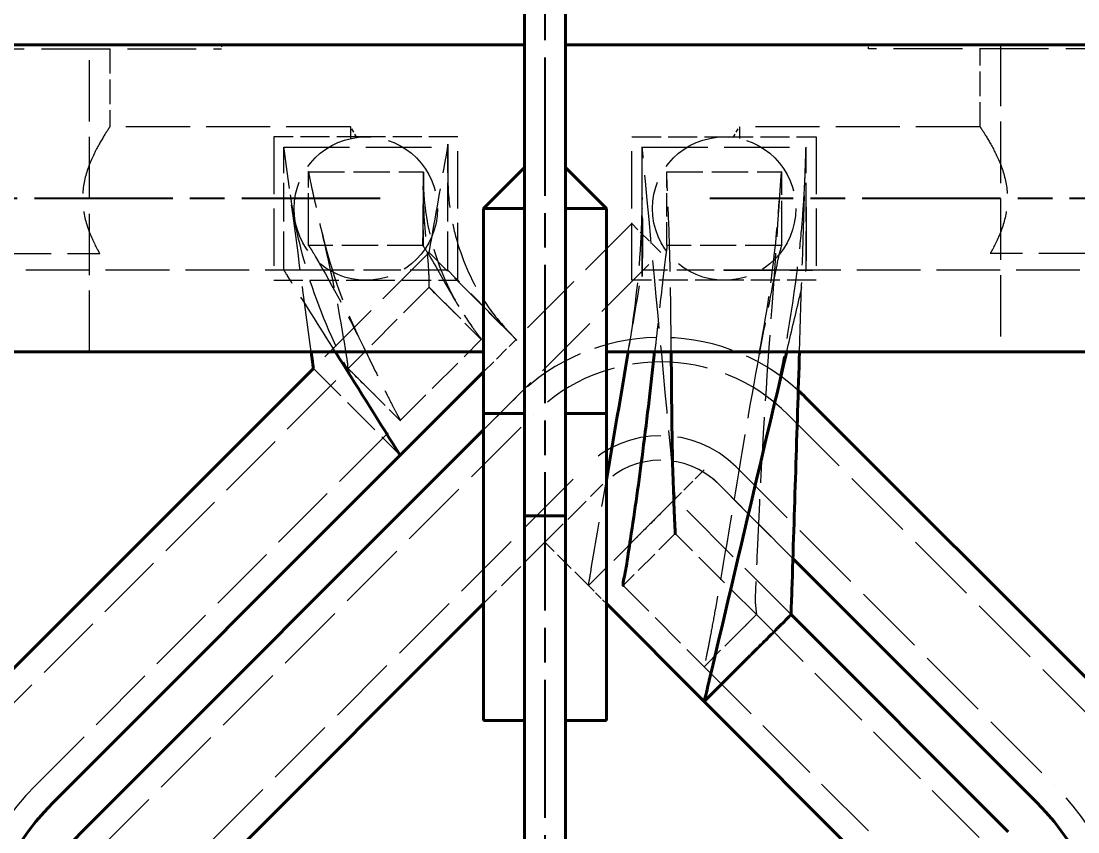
# Model space of a CAD drawing. Header units: millimetres. Extents: x 0 to 630, y 0 to 446.
# Drawn here: x 242.6 to 294.3, y 370.3 to 409.9 of the extents above; entities that cross this region are included whole.
import ezdxf

# ---------------------------------------------------------------- set-up
doc = ezdxf.new("R2010")
doc.units = ezdxf.units.MM
doc.header["$LTSCALE"] = 1.5
doc.linetypes.add('CHAIN', pattern=[0.3543, 0.2362, -0.0295, 0.0591, -0.0295])
doc.linetypes.add('DASHED', pattern=[0.2067, 0.1654, -0.0413])
for name, color, linetype, lineweight in [('가려진 것(ISO)', 2, 'DASHED', 18), ('가시적인 것(ISO)', 3, 'Continuous', 40), ('중심선(ISO)', 1, 'Continuous', 25), ('치수(ISO)', 2, 'Continuous', 25)]:
    doc.layers.add(name, color=color, linetype=linetype, lineweight=lineweight)
doc.styles.add('치수 텍스트_PSTEK_POSCO', font='isocp.shx')
doc.dimstyles.new('치수_PSTEK_POSCO', dxfattribs={"dimscale": 1.5, "dimtxt": 3, "dimasz": 2.5, "dimexe": 2, "dimexo": 2.5, "dimgap": 1, "dimtad": 1, "dimrnd": 1e-08, "dimdsep": 46, "dimtxsty": '치수 텍스트_PSTEK_POSCO', "dimcen": 0.09, "dimdle": 10, "dimclrd": 7, "dimclre": 7, "dimclrt": 2, "dimadec": 1, "dimazin": 2, "dimtfac": 1, "dimtmove": 0, "dimatfit": 3, "dimfxl": 0, "dimtolj": 1, "dimlwd": -1, "dimlwe": -1, "dimarcsym": 0})

# ---------------------------------------------------------------- blocks, each defined once
blk = doc.blocks.new('*D26')
at = {"layer": 'Defpoints', "color": 0}
for p in [(239.939, 375.956), (205.606, 341.622), (280.951, 334.943)]:
    blk.add_point(p, dxfattribs=at)
at = {"layer": '치수(ISO)', "color": 7}
for p, q in [((237.288, 373.304), (203.485, 339.501)), ((243.966, 303.262), (208.258, 338.971)), ((278.3, 332.292), (244.497, 298.489))]:
    blk.add_line(p, q, dxfattribs=at)
for points in [[(208.7, 339.413), (207.816, 338.529), (205.606, 341.622)], [(244.408, 303.704), (243.525, 302.82), (246.618, 300.61)]]:
    blk.add_solid(points, dxfattribs=at)
at = {"layer": '치수(ISO)', "color": 2, "insert": (227.014, 325.518), "char_height": 4.5, "attachment_point": 4, "rotation": 315, "style": '치수 텍스트_PSTEK_POSCO'}
blk.add_mtext('\\A1;58', dxfattribs=at)

msp = doc.modelspace()

# ---------------------------------------------------------------- linework, layer by layer
at = {"layer": '가려진 것(ISO)', "ltscale": 13.552266}
for p, q in [((231.023, 408.528), (252.423, 408.528)), ((305.423, 408.528), (284.023, 408.528))]:
    msp.add_line(p, q, dxfattribs=at)
at = {"layer": '가려진 것(ISO)', "ltscale": 12.094824}
for p, q in [((245.973, 393.728), (245.973, 408.728)), ((290.473, 408.728), (290.473, 393.728))]:
    msp.add_line(p, q, dxfattribs=at)
at = {"layer": '가려진 것(ISO)', "ltscale": 4.825131}
for p, q in [((246.973, 408.528), (246.973, 404.728)), ((289.473, 404.728), (289.473, 408.528))]:
    msp.add_line(p, q, dxfattribs=at)
at = {"layer": '가려진 것(ISO)', "ltscale": 0.25386}
for p, q in [((252.423, 408.728), (252.423, 408.528)), ((284.023, 408.528), (284.023, 408.728))]:
    msp.add_line(p, q, dxfattribs=at)
at = {"layer": '가려진 것(ISO)', "ltscale": 12.632371}
for p, q in [((258.723, 404.728), (246.973, 404.728)), ((289.473, 404.728), (277.723, 404.728))]:
    msp.add_line(p, q, dxfattribs=at)
at = {"layer": '가려진 것(ISO)', "ltscale": 2.598186}
for p, q in [((258.723, 404.728), (258.723, 404.146)), ((277.723, 404.728), (277.723, 404.146))]:
    msp.add_line(p, q, dxfattribs=at)
at = {"layer": '가려진 것(ISO)', "ltscale": 0.780496}
for p, q in [((259.04, 404.201), (258.723, 404.728)), ((277.407, 404.201), (277.723, 404.728))]:
    msp.add_line(p, q, dxfattribs=at)
at = {"layer": '가려진 것(ISO)', "ltscale": 11.288502}
for p, q in [((254.973, 404.228), (254.973, 397.228)), ((263.973, 397.228), (263.973, 404.228)), ((272.473, 397.228), (272.473, 404.228)), ((281.473, 404.228), (281.473, 397.228))]:
    msp.add_line(p, q, dxfattribs=at)
at = {"layer": '가려진 것(ISO)', "ltscale": 5.71399}
for p, q in [((259.473, 404.228), (254.973, 404.228)), ((263.973, 404.228), (259.473, 404.228)), ((272.473, 404.228), (276.973, 404.228)), ((276.973, 404.228), (281.473, 404.228)), ((254.973, 397.228), (259.473, 397.228)), ((259.473, 397.228), (263.973, 397.228)), ((276.973, 397.228), (272.473, 397.228)), ((281.473, 397.228), (276.973, 397.228))]:
    msp.add_line(p, q, dxfattribs=at)
at = {"layer": '가려진 것(ISO)', "ltscale": 12.901145}
for p, q in [((255.473, 403.728), (263.473, 403.728)), ((272.973, 403.728), (280.973, 403.728)), ((272.466, 399.997), (266.809, 394.34)), ((262.567, 398.583), (256.91, 392.926)), ((280.244, 380.905), (274.587, 386.562))]:
    msp.add_line(p, q, dxfattribs=at)
at = {"layer": '가려진 것(ISO)', "ltscale": 7.618686}
for p, q in [((255.473, 397.728), (255.473, 403.728)), ((263.473, 397.728), (263.473, 403.728)), ((272.973, 397.728), (272.973, 403.728)), ((280.973, 397.728), (280.973, 403.728)), ((266.809, 394.34), (262.567, 398.583)), ((256.91, 392.926), (261.152, 388.684)), ((274.587, 386.562), (270.345, 382.32))]:
    msp.add_line(p, q, dxfattribs=at)
at = {"layer": '가려진 것(ISO)', "ltscale": 4.571172}
for p, q in [((256.673, 398.928), (256.673, 402.528)), ((262.273, 402.528), (262.273, 398.928)), ((274.173, 398.928), (274.173, 402.528)), ((279.773, 402.528), (279.773, 398.928)), ((265.112, 394.34), (262.567, 396.886)), ((258.607, 392.926), (261.152, 390.381)), ((274.587, 384.865), (272.042, 382.32)), ((276.002, 378.36), (278.547, 380.905))]:
    msp.add_line(p, q, dxfattribs=at)
at = {"layer": '가려진 것(ISO)', "ltscale": 7.110767}
for p, q in [((256.673, 402.528), (262.273, 402.528)), ((274.173, 402.528), (279.773, 402.528)), ((262.273, 398.928), (256.673, 398.928)), ((279.773, 398.928), (274.173, 398.928)), ((262.567, 396.886), (258.607, 392.926)), ((261.152, 390.381), (265.112, 394.34)), ((278.547, 380.905), (274.587, 384.865)), ((272.042, 382.32), (276.002, 378.36))]:
    msp.add_line(p, q, dxfattribs=at)
at = {"layer": '가려진 것(ISO)', "ltscale": 2.539495}
for p, q in [((273.88, 398.583), (272.466, 399.997)), ((276.002, 387.976), (274.587, 386.562))]:
    msp.add_line(p, q, dxfattribs=at)
at = {"layer": '가려진 것(ISO)', "ltscale": 12.786557}
for p, q in [((236.969, 398.528), (246.478, 398.528)), ((299.478, 398.528), (289.969, 398.528))]:
    msp.add_line(p, q, dxfattribs=at)
at = {"layer": '가려진 것(ISO)', "ltscale": 13.162007}
msp.add_line((265.223, 389.926), (273.88, 398.583), dxfattribs=at)
at = {"layer": '가려진 것(ISO)', "ltscale": 12.561595}
for p, q in [((257.671, 397.728), (218.723, 397.728)), ((317.723, 397.728), (278.776, 397.728))]:
    msp.add_line(p, q, dxfattribs=at)
at = {"layer": '가려진 것(ISO)', "ltscale": 7.368251}
for p, q in [((263.473, 397.728), (257.671, 397.728)), ((278.776, 397.728), (272.973, 397.728))]:
    msp.add_line(p, q, dxfattribs=at)
at = {"layer": '가려진 것(ISO)', "ltscale": 2.8476}
for p, q in [((265.223, 392.755), (266.809, 394.34)), ((265.223, 389.926), (266.809, 391.512))]:
    msp.add_line(p, q, dxfattribs=at)
at = {"layer": '가려진 것(ISO)', "ltscale": 13.546203}
for p, q in [((240.788, 375.107), (258.607, 392.926)), ((243.333, 372.562), (261.152, 390.381))]:
    msp.add_line(p, q, dxfattribs=at)
at = {"layer": '가려진 것(ISO)', "ltscale": 13.822656}
for p, q in [((246.445, 369.45), (267.658, 390.663)), ((248.99, 366.905), (270.203, 388.118))]:
    msp.add_line(p, q, dxfattribs=at)
at = {"layer": '가려진 것(ISO)', "ltscale": 14.191259}
for p, q in [((280.103, 390.663), (295.659, 375.107)), ((277.557, 388.118), (293.114, 372.562))]:
    msp.add_line(p, q, dxfattribs=at)
at = {"layer": '가려진 것(ISO)', "ltscale": 9.875577}
msp.add_line((280.332, 383.646), (276.002, 387.976), dxfattribs=at)
at = {"layer": '가려진 것(ISO)', "ltscale": 5.079091}
msp.add_line((268.223, 384.441), (271.052, 387.269), dxfattribs=at)
at = {"layer": '가려진 것(ISO)', "ltscale": 6.506147}
msp.add_line((276.709, 387.269), (280.332, 383.646), dxfattribs=at)
at = {"layer": '가려진 것(ISO)', "ltscale": 5.387196}
msp.add_line((268.223, 384.441), (265.223, 381.441), dxfattribs=at)
at = {"layer": '가려진 것(ISO)', "ltscale": 3.809293}
for p, q in [((270.345, 382.32), (268.223, 384.441)), ((278.123, 378.784), (280.244, 380.905))]:
    msp.add_line(p, q, dxfattribs=at)
at = {"layer": '가려진 것(ISO)', "ltscale": 1.577802}
msp.add_line((270.345, 382.32), (271.223, 381.441), dxfattribs=at)
at = {"layer": '가려진 것(ISO)', "ltscale": 13.062409}
for p, q in [((278.547, 380.905), (290.002, 369.45)), ((276.002, 378.36), (287.457, 366.905))]:
    msp.add_line(p, q, dxfattribs=at)
at = {"layer": '가려진 것(ISO)', "ltscale": 14.18555}
for centre in [(259.473, 400.728), (276.973, 400.728)]:
    msp.add_circle(centre, 3.5, dxfattribs=at)
at = {"layer": '가려진 것(ISO)', "ltscale": 12.267827}
msp.add_arc((273.88, 384.441), 10, 47.827, 135, dxfattribs=at)
at = {"layer": '가려진 것(ISO)', "ltscale": 14.861053}
msp.add_arc((273.88, 384.441), 8.8, 45, 135, dxfattribs=at)
at = {"layer": '가려진 것(ISO)', "ltscale": 13.172297}
msp.add_arc((273.88, 384.441), 5.2, 45, 135, dxfattribs=at)
at = {"layer": '가려진 것(ISO)', "ltscale": 10.132536}
msp.add_arc((273.88, 384.441), 4, 45, 135, dxfattribs=at)
at = {"layer": '가려진 것(ISO)', "ltscale": 13.374947}
for centre, start, end in [((252.667, 363.228), 135, 225), ((283.78, 363.228), 315, 45)]:
    msp.add_arc(centre, 13.2, start, end, dxfattribs=at)
at = {"layer": '가려진 것(ISO)', "ltscale": 14.364047}
for points in [[(246.973, 404.728), (246.948, 404.69), (246.909, 404.634), (246.679, 404.271), (246.514, 404.004), (246.191, 403.398), (246.006, 403.015), (245.726, 402.161), (245.637, 401.688), (245.637, 400.767), (245.726, 400.294), (246.006, 399.44), (246.191, 399.057), (246.395, 398.675), (246.437, 398.6), (246.478, 398.528)], [(289.473, 404.728), (289.499, 404.69), (289.538, 404.634), (289.768, 404.271), (289.932, 404.004), (290.256, 403.398), (290.44, 403.015), (290.721, 402.161), (290.81, 401.688), (290.81, 400.767), (290.721, 400.294), (290.44, 399.44), (290.256, 399.057), (290.052, 398.675), (290.01, 398.6), (289.969, 398.528)]]:
    msp.add_open_spline(points, degree=3, knots=[0.5493, 0.5493, 0.5493, 0.5493, 0.6858655, 0.6858655, 0.822431, 0.822431, 0.9605155, 0.9605155, 1.0986001, 1.0986001, 1.2366847, 1.2366847, 1.3747692, 1.3747692, 1.4098951, 1.4098951, 1.4098951, 1.4098951], dxfattribs=at)
at = {"layer": '가려진 것(ISO)', "ltscale": 12.977553}
msp.add_open_spline([(256.803, 393.728), (256.375, 396.95), (255.946, 400.173), (255.518, 403.395), (255.517, 403.397), (255.517, 403.398), (255.517, 403.4), (255.488, 403.615), (255.474, 403.725), (255.473, 403.728), (255.473, 403.728), (255.473, 403.728), (255.473, 403.728), (255.473, 403.728), (255.473, 403.728), (255.473, 403.728)], degree=3, knots=[0.1552332, 0.1552332, 0.1552332, 0.1552332, 0.8799197, 0.8799197, 0.8799197, 0.8802622, 0.8802622, 0.8802622, 0.9289453, 0.9289453, 0.9289453, 0.929499, 0.929499, 0.929499, 1, 1, 1, 1], dxfattribs=at)
at = {"layer": '가려진 것(ISO)', "ltscale": 12.734439}
msp.add_open_spline([(262.567, 398.583), (262.567, 398.583), (262.567, 398.583), (262.567, 398.583), (262.567, 398.583), (262.567, 398.583), (262.567, 398.583), (262.567, 398.586), (262.571, 398.61), (262.579, 398.656), (262.58, 398.658), (262.58, 398.66), (262.581, 398.662), (262.874, 400.324), (263.167, 401.986), (263.46, 403.649), (263.46, 403.651), (263.46, 403.653), (263.461, 403.655), (263.469, 403.701), (263.473, 403.725), (263.473, 403.728), (263.473, 403.728), (263.473, 403.728), (263.473, 403.728), (263.473, 403.728), (263.473, 403.728), (263.473, 403.728)], degree=3, knots=[0, 0, 0, 0, 0.085051, 0.085051, 0.085051, 0.086249, 0.086249, 0.086249, 0.108764, 0.108764, 0.108764, 0.109741, 0.109741, 0.109741, 0.890259, 0.890259, 0.890259, 0.891236, 0.891236, 0.891236, 0.913751, 0.913751, 0.913751, 0.914949, 0.914949, 0.914949, 1, 1, 1, 1], dxfattribs=at)
at = {"layer": '가려진 것(ISO)', "ltscale": 13.14643}
msp.add_open_spline([(263.473, 403.728), (263.473, 403.728), (263.473, 403.728), (263.473, 403.728), (263.473, 403.728), (263.473, 403.728), (263.468, 404.077), (263.474, 403.718), (263.474, 403.715), (263.474, 403.668), (263.475, 403.623), (263.478, 403.397), (263.479, 403.215), (263.482, 402.848), (263.482, 402.654), (263.483, 402.426), (263.483, 402.362), (263.483, 402.263), (263.483, 402.224), (263.483, 402.093), (263.484, 402.006), (263.491, 401.559), (263.522, 401.142), (263.643, 400.276), (263.736, 399.827), (264.151, 398.301), (264.596, 397.261), (265.492, 395.847), (265.851, 395.383), (266.33, 394.847), (266.426, 394.742), (266.595, 394.563), (266.689, 394.465), (266.772, 394.379), (266.782, 394.368), (266.796, 394.354), (266.801, 394.349), (266.806, 394.344), (266.807, 394.343), (266.868, 394.28), (266.833, 394.316), (266.809, 394.34), (266.809, 394.34), (266.809, 394.34)], degree=3, knots=[0, 0, 0, 0, 0.210478, 0.210478, 0.323636, 0.323636, 0.436794, 0.436794, 0.437678, 0.437678, 0.451824, 0.451824, 0.508405, 0.508405, 0.56664, 0.56664, 0.595328, 0.595328, 0.623687, 0.623687, 0.702359, 0.702359, 1.328487, 1.328487, 1.982592, 1.982592, 3.573108, 3.573108, 4.425614, 4.425614, 4.638864, 4.638864, 4.79894, 4.79894, 4.825812, 4.825812, 4.839957, 4.839957, 4.843494, 4.843494, 5.069809, 5.069809, 5.287825, 5.287825, 5.287825, 5.287825], dxfattribs=at)
at = {"layer": '가려진 것(ISO)', "ltscale": 14.881125}
msp.add_open_spline([(272.973, 400.728), (272.973, 400.728), (272.973, 400.728), (272.973, 400.728), (272.973, 400.728), (272.973, 400.728), (272.973, 400.728), (272.973, 400.728), (272.973, 400.728), (272.973, 400.728), (272.973, 400.728), (272.973, 400.728), (272.973, 400.728), (272.973, 400.728), (272.973, 400.728), (272.973, 400.728), (272.973, 400.728), (272.973, 400.728), (272.973, 400.728), (272.973, 400.728), (272.973, 400.728), (272.973, 400.728), (272.973, 400.728), (272.973, 400.728), (272.973, 400.728), (272.973, 400.728), (272.973, 400.728), (272.973, 400.728), (272.973, 400.718), (272.973, 400.728), (272.973, 400.728), (272.973, 400.729), (272.973, 400.729), (272.973, 400.731), (272.973, 400.732), (272.973, 400.737), (272.973, 400.741), (272.973, 400.756), (272.973, 400.766), (272.972, 401.132), (272.971, 401.517), (272.969, 402.249), (272.969, 402.601), (272.97, 403.153), (272.971, 403.364), (272.973, 403.596), (272.973, 403.623), (272.973, 403.671), (272.973, 403.692), (272.973, 403.716), (272.973, 403.72), (272.973, 403.725), (272.973, 403.726), (272.974, 403.747), (272.973, 403.736), (272.973, 403.731), (272.973, 403.729), (272.973, 403.728), (272.973, 403.728), (272.973, 403.728), (272.973, 403.728), (272.973, 403.728), (272.973, 403.728), (272.973, 403.728), (272.973, 403.728), (272.973, 403.728), (272.973, 403.728), (272.973, 403.728), (272.973, 403.728), (272.973, 403.728), (272.973, 403.728), (272.973, 403.728)], degree=3, knots=[0, 0, 0, 0, 0.0000127, 0.0000127, 0.0002167, 0.0002167, 0.00071, 0.00071, 0.0112344, 0.0112344, 0.0463155, 0.0463155, 0.1047841, 0.1047841, 0.153508, 0.153508, 0.1941111, 0.1941111, 0.2279471, 0.2279471, 0.2561438, 0.2561438, 0.279641, 0.279641, 0.299222, 0.299222, 0.3024855, 0.3024855, 0.3057491, 0.3057491, 0.3058, 0.3058, 0.305902, 0.305902, 0.30631, 0.30631, 0.3076265, 0.3076265, 0.3111371, 0.3111371, 0.4278126, 0.4278126, 0.5315802, 0.5315802, 0.5970354, 0.5970354, 0.6058495, 0.6058495, 0.6124601, 0.6124601, 0.6136995, 0.6136995, 0.6141074, 0.6141074, 0.6206346, 0.6206346, 0.6402156, 0.6402156, 0.6637128, 0.6637128, 0.6919095, 0.6919095, 0.7257455, 0.7257455, 0.7663486, 0.7663486, 0.8150725, 0.8150725, 0.873541, 0.873541, 0.9211155, 0.9211155, 0.9211155, 0.9211155], dxfattribs=at)
at = {"layer": '가려진 것(ISO)', "ltscale": 13.4612}
msp.add_open_spline([(274.587, 386.562), (274.587, 386.562), (274.587, 386.562), (274.587, 386.562), (274.587, 386.562), (274.583, 386.606), (274.575, 386.693), (274.57, 386.75), (274.563, 386.826), (274.554, 386.92), (274.52, 387.28), (274.486, 387.64), (274.452, 388), (273.982, 393.004), (273.511, 398.008), (273.041, 403.013), (273.03, 403.128), (273.02, 403.23), (273.012, 403.318), (272.996, 403.491), (272.984, 403.61), (272.979, 403.674), (272.975, 403.71), (272.974, 403.72), (272.974, 403.725), (272.974, 403.727), (272.973, 403.727), (272.973, 403.728)], degree=3, knots=[0, 0, 0, 0, 0.037505, 0.037505, 0.037505, 0.058689, 0.058689, 0.058689, 0.072646, 0.072646, 0.072646, 0.126367, 0.126367, 0.126367, 0.873138, 0.873138, 0.873138, 0.890363, 0.890363, 0.890363, 0.924202, 0.924202, 0.924202, 0.94342, 0.94342, 0.94342, 1, 1, 1, 1], dxfattribs=at)
at = {"layer": '가려진 것(ISO)', "ltscale": 13.680985}
msp.add_open_spline([(280.654, 393.728), (280.747, 396.64), (280.84, 399.552), (280.933, 402.465), (280.95, 402.997), (280.962, 403.371), (280.968, 403.567), (280.972, 403.674), (280.973, 403.706), (280.973, 403.719), (280.973, 403.724), (280.973, 403.726), (280.973, 403.727), (280.973, 403.727), (280.973, 403.728), (280.973, 403.728)], degree=3, knots=[0.5516169, 0.5516169, 0.5516169, 0.5516169, 0.8681389, 0.8681389, 0.8681389, 0.9260101, 0.9260101, 0.9260101, 0.9576621, 0.9576621, 0.9576621, 0.967638, 0.967638, 0.967638, 1, 1, 1, 1], dxfattribs=at)
at = {"layer": '가려진 것(ISO)', "ltscale": 12.934202}
msp.add_open_spline([(258.607, 392.926), (258.607, 392.926), (258.607, 392.925), (258.608, 392.918), (258.608, 392.914), (258.606, 392.942), (258.602, 392.989), (258.594, 393.095), (258.592, 393.128), (258.588, 393.168), (258.588, 393.171), (258.586, 393.199), (258.583, 393.226), (258.574, 393.287), (258.558, 393.386), (258.249, 395.363), (257.977, 396.77), (257.377, 399.395), (257.183, 400.207), (256.937, 401.311), (256.888, 401.531), (256.805, 401.919), (256.758, 402.137), (256.731, 402.278), (256.726, 402.305), (256.712, 402.38), (256.705, 402.417), (256.689, 402.501), (256.682, 402.528), (256.677, 402.54), (256.675, 402.533), (256.673, 402.528)], degree=3, knots=[0, 0, 0, 0, 0.248572, 0.248572, 0.614739, 0.614739, 1.237717, 1.237717, 1.471145, 1.471145, 1.491226, 1.491226, 1.6636, 1.6636, 1.878059, 1.878059, 4.187961, 4.187961, 5.30751, 5.30751, 5.584434, 5.584434, 5.790842, 5.790842, 5.829838, 5.829838, 5.889586, 5.889586, 5.995031, 5.995031, 6.113114, 6.113114, 6.113114, 6.113114], dxfattribs=at)
at = {"layer": '가려진 것(ISO)', "ltscale": 12.748034}
msp.add_open_spline([(262.273, 402.528), (262.274, 402.527), (262.275, 402.526), (262.281, 402.518), (262.283, 402.514), (262.282, 402.463), (262.282, 402.455), (262.281, 402.442), (262.281, 402.44), (262.28, 402.4), (262.279, 402.39), (262.236, 401.244), (262.307, 400.26), (262.463, 398.636), (262.51, 398.167), (262.54, 397.563), (262.545, 397.445), (262.55, 397.239), (262.551, 397.151), (262.551, 397.021), (262.549, 396.972), (262.549, 396.919), (262.549, 396.904), (262.551, 396.889), (262.553, 396.888), (262.557, 396.887), (262.56, 396.887), (262.564, 396.886), (262.566, 396.886), (262.567, 396.886)], degree=3, knots=[0, 0, 0, 0, 0.320903, 0.320903, 0.681286, 0.681286, 0.741742, 0.741742, 0.7746, 0.7746, 0.909846, 0.909846, 3.531632, 3.531632, 4.801956, 4.801956, 5.115662, 5.115662, 5.350954, 5.350954, 5.464341, 5.464341, 5.553175, 5.553175, 5.619486, 5.619486, 5.720689, 5.720689, 7.235454, 7.235454, 7.235454, 7.235454], dxfattribs=at)
at = {"layer": '가려진 것(ISO)', "ltscale": 12.284604}
msp.add_open_spline([(262.283, 402.501), (262.283, 402.435), (262.283, 402.377), (262.283, 402.283), (262.283, 402.244), (262.283, 402.179), (262.283, 402.15), (262.284, 402.041), (262.285, 401.968), (262.287, 401.805), (262.291, 401.69), (262.313, 401.227), (262.347, 400.869), (262.555, 399.425), (262.873, 398.331), (263.564, 396.737), (263.858, 396.179), (264.196, 395.65)], degree=3, knots=[0, 0, 0, 0, 0.025243, 0.025243, 0.051008, 0.051008, 0.074577, 0.074577, 0.145381, 0.145381, 0.3053, 0.3053, 0.785087, 0.785087, 2.225017, 2.225017, 3.046589, 3.046589, 3.046589, 3.046589], dxfattribs=at)
at = {"layer": '가려진 것(ISO)', "ltscale": 12.689753}
msp.add_open_spline([(274.39, 393.728), (274.386, 394.277), (274.381, 394.842), (274.356, 396.993), (274.326, 398.447), (274.258, 400.364), (274.243, 400.742), (274.22, 401.26), (274.214, 401.402), (274.206, 401.574), (274.205, 401.604), (274.202, 401.671), (274.198, 401.749), (274.192, 401.892), (274.19, 401.945), (274.188, 402.027), (274.187, 402.037), (274.176, 402.347), (274.168, 402.507), (274.17, 402.521), (274.17, 402.521), (274.17, 402.522), (274.171, 402.524), (274.171, 402.525), (274.172, 402.526), (274.173, 402.527), (274.173, 402.528), (274.173, 402.528)], degree=3, knots=[3.606049, 3.606049, 3.606049, 3.606049, 3.846635, 3.846635, 4.487789, 4.487789, 4.645649, 4.645649, 4.704797, 4.704797, 4.717734, 4.717734, 4.732666, 4.732666, 4.750642, 4.750642, 4.753071, 4.753071, 4.829785, 4.829785, 4.830978, 4.830978, 4.837087, 4.837087, 4.838926, 4.838926, 4.843258, 4.843258, 4.843258, 4.843258], dxfattribs=at)
at = {"layer": '가려진 것(ISO)', "ltscale": 12.94456}
msp.add_open_spline([(279.773, 402.528), (279.772, 402.549), (279.769, 402.582), (279.735, 402.193), (279.722, 402.014), (279.697, 401.638), (279.688, 401.509), (279.667, 401.182), (279.65, 400.925), (279.383, 396.896), (279.119, 393.699), (278.774, 387.908), (278.687, 386.184), (278.527, 382.573), (278.49, 381.868), (278.492, 381.525), (278.495, 381.468), (278.508, 381.317), (278.532, 381.13), (278.548, 380.954), (278.551, 380.92), (278.551, 380.9), (278.549, 380.903), (278.548, 380.902), (278.547, 380.902), (278.547, 380.903), (278.547, 380.904), (278.547, 380.905)], degree=3, knots=[0, 0, 0, 0, 0.851183, 0.851183, 1.25274, 1.25274, 1.505114, 1.505114, 1.962405, 1.962405, 8.742244, 8.742244, 11.931695, 11.931695, 14.959274, 14.959274, 15.584699, 15.584699, 16.685979, 16.685979, 17.21088, 17.21088, 17.66653, 17.66653, 18.173068, 18.173068, 18.942526, 18.942526, 18.942526, 18.942526], dxfattribs=at)
at = {"layer": '가려진 것(ISO)', "ltscale": 14.285996}
msp.add_open_spline([(279.161, 390.047), (279.718, 392.41), (280.182, 394.835), (280.619, 398.317), (280.692, 398.98), (280.8, 400.182), (280.839, 400.683), (280.891, 401.551), (280.906, 401.829), (280.922, 402.192), (280.925, 402.26), (280.929, 402.35), (280.929, 402.372), (280.931, 402.413), (280.932, 402.431), (280.933, 402.464), (280.933, 402.479), (280.935, 402.515), (280.935, 402.534), (280.936, 402.565), (280.937, 402.576), (280.937, 402.584)], degree=3, knots=[0, 0, 0, 0, 1.160235, 1.160235, 1.423563, 1.423563, 1.621207, 1.621207, 1.712839, 1.712839, 1.733134, 1.733134, 1.739799, 1.739799, 1.745606, 1.745606, 1.750681, 1.750681, 1.759397, 1.759397, 1.769372, 1.769372, 1.769372, 1.769372], dxfattribs=at)
at = {"layer": '가려진 것(ISO)', "ltscale": 13.881174}
msp.add_open_spline([(255.782, 401.408), (255.913, 400.42), (256.083, 399.6), (256.735, 397.036), (257.307, 395.488), (258.411, 393.166), (258.799, 392.432), (259.296, 391.64)], degree=3, knots=[0, 0, 0, 0, 0.504091, 0.504091, 1.632789, 1.632789, 2.150807, 2.150807, 2.150807, 2.150807], dxfattribs=at)
at = {"layer": '가려진 것(ISO)', "ltscale": 13.715598}
msp.add_open_spline([(272.291, 393.728), (272.572, 395.384), (272.797, 397.152), (272.934, 399.526), (272.953, 399.984), (272.967, 400.648), (272.969, 400.741), (272.971, 400.884), (272.972, 400.935), (272.973, 401.011), (272.973, 401.036), (272.974, 401.067), (272.974, 401.073), (272.974, 401.136), (272.975, 401.186), (272.975, 401.246), (272.975, 401.256), (272.975, 401.263), (272.975, 401.262), (272.975, 401.25), (272.975, 401.233), (272.975, 401.173), (272.975, 401.13), (272.976, 401.026), (272.976, 400.965), (272.977, 400.645), (272.978, 400.347), (272.981, 399.503), (272.982, 398.941), (272.978, 398.195), (272.976, 398.008), (272.974, 397.804), (272.974, 397.787), (272.974, 397.761), (272.974, 397.752), (272.974, 397.739), (272.974, 397.735), (272.967, 397.177), (272.971, 397.507), (272.973, 397.728), (272.973, 397.728), (272.973, 397.728)], degree=3, knots=[0.011202, 0.011202, 0.011202, 0.011202, 0.937148, 0.937148, 1.170002, 1.170002, 1.2081, 1.2081, 1.229195, 1.229195, 1.239743, 1.239743, 1.242415, 1.242415, 1.284759, 1.284759, 1.317393, 1.317393, 1.32744, 1.32744, 1.348766, 1.348766, 1.370247, 1.370247, 1.391586, 1.391586, 1.478131, 1.478131, 1.646934, 1.646934, 1.703577, 1.703577, 1.708886, 1.708886, 1.711523, 1.711523, 1.712841, 1.712841, 1.881604, 1.881604, 2.12081, 2.12081, 2.12081, 2.12081], dxfattribs=at)
at = {"layer": '가려진 것(ISO)', "ltscale": 11.043521}
msp.add_open_spline([(278.705, 393.728), (279.111, 395.909), (279.477, 398.259), (279.661, 401.091)], degree=3, dxfattribs=at)
at = {"layer": '가려진 것(ISO)', "ltscale": 6.987434}
msp.add_open_spline([(256.667, 398.935), (256.667, 399.371), (256.669, 399.807), (256.671, 400.323), (256.672, 400.405), (256.672, 400.516), (256.673, 400.547), (256.673, 400.624), (256.673, 400.67), (256.673, 400.716), (256.673, 400.718), (256.674, 400.802), (256.673, 400.722), (256.673, 400.723), (256.673, 400.724), (256.673, 400.726), (256.673, 400.727), (256.673, 400.728), (256.673, 400.728), (256.673, 400.728)], degree=3, knots=[0, 0, 0, 0, 0.1306952, 0.1306952, 0.1551853, 0.1551853, 0.1643689, 0.1643689, 0.1783019, 0.1783019, 0.1791182, 0.1791182, 0.2052406, 0.2052406, 0.2836074, 0.2836074, 0.518708, 0.518708, 0.5483424, 0.5483424, 0.5483424, 0.5483424], dxfattribs=at)
at = {"layer": '가려진 것(ISO)', "ltscale": 10.527811}
msp.add_open_spline([(262.265, 398.915), (262.264, 399.509), (262.269, 400.105), (262.274, 400.751), (262.274, 400.805), (262.274, 400.869), (262.275, 400.88), (262.275, 400.893), (262.275, 400.897), (262.275, 400.903), (262.275, 400.904), (262.275, 400.907), (262.275, 400.907), (262.275, 400.908), (262.275, 400.908), (262.275, 400.908), (262.275, 400.908), (262.275, 400.986), (262.273, 400.736), (262.273, 400.736), (262.273, 400.735), (262.273, 400.733), (262.273, 400.732), (262.273, 400.729), (262.273, 400.729), (262.273, 400.728)], degree=3, knots=[0, 0, 0, 0, 0.1782283, 0.1782283, 0.1945707, 0.1945707, 0.1976347, 0.1976347, 0.1987476, 0.1987476, 0.199304, 0.199304, 0.1994431, 0.1994431, 0.1995126, 0.1995126, 0.1995158, 0.1995158, 0.222961, 0.222961, 0.2585722, 0.2585722, 0.3654058, 0.3654058, 0.6495423, 0.6495423, 0.6495423, 0.6495423], dxfattribs=at)
at = {"layer": '가려진 것(ISO)', "ltscale": 4.64091}
msp.add_open_spline([(279.773, 400.728), (279.773, 400.727), (279.773, 400.727), (279.773, 400.727), (279.773, 400.727), (279.773, 400.727), (279.773, 400.817), (279.773, 400.719), (279.773, 400.713), (279.773, 400.696), (279.773, 400.685), (279.774, 400.641), (279.774, 400.608), (279.774, 400.489), (279.774, 400.403), (279.774, 399.854), (279.775, 399.391), (279.775, 398.929)], degree=3, knots=[0, 0, 0, 0, 0.1270226, 0.1270226, 0.1547527, 0.1547527, 0.1824828, 0.1824828, 0.1842159, 0.1842159, 0.1876822, 0.1876822, 0.1974311, 0.1974311, 0.2234284, 0.2234284, 0.3621058, 0.3621058, 0.3621058, 0.3621058], dxfattribs=at)
at = {"layer": '가려진 것(ISO)', "ltscale": 10.857118}
msp.add_open_spline([(280.973, 400.728), (280.973, 400.728), (280.973, 400.728), (280.973, 400.728), (280.973, 400.728), (280.973, 400.728), (280.973, 400.728), (280.973, 400.728), (280.973, 400.728), (280.973, 400.728), (280.973, 400.728), (280.973, 400.728), (280.973, 400.728), (280.973, 400.728), (280.973, 400.892), (280.973, 400.704), (280.974, 400.681), (280.974, 400.596), (280.974, 400.535), (280.974, 400.308), (280.974, 400.144), (280.975, 399.566), (280.975, 399.152), (280.975, 398.429), (280.974, 398.119), (280.974, 397.795), (280.974, 397.78), (280.974, 397.755), (280.973, 397.745), (280.973, 397.733), (280.973, 397.732), (280.973, 397.566), (280.973, 397.663), (280.973, 397.728), (280.973, 397.728), (280.973, 397.728)], degree=3, knots=[0, 0, 0, 0, 0.0007752, 0.0007752, 0.0023255, 0.0023255, 0.0054261, 0.0054261, 0.0137978, 0.0137978, 0.058447, 0.058447, 0.1328622, 0.1328622, 0.1824725, 0.1824725, 0.1894159, 0.1894159, 0.2079318, 0.2079318, 0.2573088, 0.2573088, 0.381354, 0.381354, 0.4743842, 0.4743842, 0.4787444, 0.4787444, 0.4818451, 0.4818451, 0.4822326, 0.4822326, 0.5318437, 0.5318437, 0.6635112, 0.6635112, 0.6635112, 0.6635112], dxfattribs=at)
at = {"layer": '가려진 것(ISO)', "ltscale": 13.773426}
msp.add_open_spline([(257.34, 399.546), (257.801, 397.565), (258.422, 395.884), (259.277, 394.142)], degree=3, dxfattribs=at)
at = {"layer": '가려진 것(ISO)', "ltscale": 12.926296}
msp.add_open_spline([(256.673, 398.928), (256.673, 398.928), (256.672, 398.929), (256.667, 398.935), (256.666, 398.937), (256.701, 398.885), (256.726, 398.849), (256.769, 398.786), (256.778, 398.772), (256.795, 398.747), (256.803, 398.736), (256.818, 398.713), (256.826, 398.7), (256.861, 398.643), (256.898, 398.581), (257.916, 396.831), (258.571, 395.585), (259.737, 393.203), (260.094, 392.461), (260.595, 391.466), (260.695, 391.268), (260.868, 390.934), (260.977, 390.721), (261.039, 390.608), (261.047, 390.594), (261.104, 390.492), (261.136, 390.434), (261.157, 390.393), (261.16, 390.385), (261.165, 390.372), (261.157, 390.377), (261.152, 390.381)], degree=3, knots=[0, 0, 0, 0, 0.308871, 0.308871, 0.526242, 0.526242, 0.692901, 0.692901, 0.734823, 0.734823, 0.766518, 0.766518, 0.801591, 0.801591, 0.917746, 0.917746, 1.805493, 1.805493, 2.235829, 2.235829, 2.342288, 2.342288, 2.41493, 2.41493, 2.425067, 2.425067, 2.478207, 2.478207, 2.497859, 2.497859, 2.551627, 2.551627, 2.551627, 2.551627], dxfattribs=at)
at = {"layer": '가려진 것(ISO)', "ltscale": 12.739682}
msp.add_open_spline([(262.273, 398.928), (262.273, 398.927), (262.272, 398.926), (262.269, 398.922), (262.268, 398.921), (262.267, 398.919), (262.266, 398.918), (262.266, 398.917), (262.265, 398.917), (262.264, 398.914), (262.264, 398.911), (262.311, 398.842), (262.411, 398.696), (262.947, 397.857), (263.308, 397.12), (264.107, 395.78), (264.365, 395.379), (264.717, 394.881), (264.787, 394.784), (264.911, 394.617), (264.964, 394.546), (265.03, 394.46), (265.037, 394.451), (265.052, 394.431), (265.056, 394.425), (265.075, 394.401), (265.082, 394.393), (265.106, 394.361), (265.11, 394.355), (265.112, 394.346), (265.112, 394.343), (265.112, 394.34)], degree=3, knots=[0, 0, 0, 0, 0.319575, 0.319575, 0.353547, 0.353547, 0.378392, 0.378392, 0.389752, 0.389752, 0.427669, 0.427669, 0.51988, 0.51988, 1.152234, 1.152234, 1.451876, 1.451876, 1.525877, 1.525877, 1.581365, 1.581365, 1.593752, 1.593752, 1.598833, 1.598833, 1.613092, 1.613092, 1.640387, 1.640387, 1.672113, 1.672113, 1.672113, 1.672113], dxfattribs=at)
at = {"layer": '가려진 것(ISO)', "ltscale": 12.34731}
msp.add_open_spline([(274.173, 398.928), (274.174, 398.928), (274.174, 398.929), (274.177, 398.917), (274.191, 398.931), (274.161, 398.714), (274.153, 398.662), (274.139, 398.572), (274.135, 398.541), (274.128, 398.491), (274.125, 398.474), (274.121, 398.441), (274.117, 398.41), (274.075, 398.067), (274.03, 397.693), (273.843, 396.103), (273.714, 394.927), (273.58, 393.727)], degree=3, knots=[0, 0, 0, 0, 0.043984, 0.043984, 0.103286, 0.103286, 0.117616, 0.117616, 0.124219, 0.124219, 0.127659, 0.127659, 0.130416, 0.130416, 0.42047, 0.42047, 1.363479, 1.363479, 1.363479, 1.363479], dxfattribs=at)
at = {"layer": '가려진 것(ISO)', "ltscale": 12.481777}
msp.add_open_spline([(279.773, 398.928), (279.774, 398.928), (279.774, 398.928), (279.775, 398.929), (279.776, 398.93), (279.705, 398.67), (279.669, 398.553), (279.631, 398.388), (279.627, 398.366), (279.621, 398.341), (279.62, 398.334), (279.613, 398.301), (279.608, 398.282), (279.43, 397.452), (279.296, 396.798), (278.88, 394.651), (278.791, 394.186), (278.706, 393.727)], degree=3, knots=[0, 0, 0, 0, 0.1182436, 0.1182436, 0.359872, 0.359872, 0.4788358, 0.4788358, 0.4957749, 0.4957749, 0.4984495, 0.4984495, 0.5007324, 0.5007324, 0.5917127, 0.5917127, 0.6175908, 0.6175908, 0.6175908, 0.6175908], dxfattribs=at)
at = {"layer": '가려진 것(ISO)', "ltscale": 12.752994}
msp.add_open_spline([(257.985, 393.728), (257.206, 394.969), (256.427, 396.21), (255.648, 397.45), (255.647, 397.452), (255.646, 397.453), (255.645, 397.454), (255.531, 397.636), (255.497, 397.691), (255.483, 397.713), (255.477, 397.722), (255.475, 397.725), (255.474, 397.727), (255.474, 397.727), (255.474, 397.728), (255.473, 397.728)], degree=3, knots=[0.5467272, 0.5467272, 0.5467272, 0.5467272, 0.8799197, 0.8799197, 0.8799197, 0.8802622, 0.8802622, 0.8802622, 0.9289453, 0.9289453, 0.9289453, 0.929499, 0.929499, 0.929499, 1, 1, 1, 1], dxfattribs=at)
at = {"layer": '가려진 것(ISO)', "ltscale": 12.720563}
msp.add_open_spline([(266.809, 394.34), (266.809, 394.34), (266.809, 394.34), (266.809, 394.34), (266.809, 394.34), (266.809, 394.34), (266.809, 394.34), (266.809, 394.34), (266.794, 394.356), (266.763, 394.388), (266.747, 394.403), (266.732, 394.419), (266.717, 394.434), (265.667, 395.501), (264.616, 396.567), (263.566, 397.634), (263.55, 397.65), (263.535, 397.665), (263.52, 397.68), (263.489, 397.712), (263.48, 397.721), (263.476, 397.725), (263.474, 397.727), (263.474, 397.727), (263.474, 397.728), (263.474, 397.728), (263.473, 397.728), (263.473, 397.728)], degree=3, knots=[0, 0, 0, 0, 0.071055, 0.071055, 0.071055, 0.086249, 0.086249, 0.086249, 0.108764, 0.108764, 0.108764, 0.119738, 0.119738, 0.119738, 0.880262, 0.880262, 0.880262, 0.891236, 0.891236, 0.891236, 0.913751, 0.913751, 0.913751, 0.928945, 0.928945, 0.928945, 1, 1, 1, 1], dxfattribs=at)
at = {"layer": '가려진 것(ISO)', "ltscale": 13.19993}
msp.add_open_spline([(272.291, 393.728), (272.482, 394.845), (272.672, 395.962), (272.863, 397.079), (272.881, 397.187), (272.9, 397.296), (272.918, 397.404), (272.955, 397.618), (272.966, 397.684), (272.97, 397.71), (272.972, 397.721), (272.973, 397.725), (272.973, 397.727), (272.973, 397.727), (272.973, 397.728), (272.973, 397.728)], degree=3, knots=[0.6958114, 0.6958114, 0.6958114, 0.6958114, 0.8731378, 0.8731378, 0.8731378, 0.8903629, 0.8903629, 0.8903629, 0.9242022, 0.9242022, 0.9242022, 0.9434198, 0.9434198, 0.9434198, 1, 1, 1, 1], dxfattribs=at)
at = {"layer": '가려진 것(ISO)', "ltscale": 12.652514}
msp.add_open_spline([(280.973, 397.728), (280.233, 397.728), (279.492, 397.728), (278.16, 397.728), (277.568, 397.728), (276.976, 397.728), (276.975, 397.728), (276.974, 397.728), (276.973, 397.728), (276.973, 397.728), (276.973, 397.728), (276.973, 397.728), (276.973, 397.728), (276.973, 397.728), (276.974, 397.728), (276.974, 397.728), (276.977, 397.728), (276.998, 397.728), (277.016, 397.728), (277.201, 397.728), (277.367, 397.728), (277.755, 397.729), (277.977, 397.729), (278.79, 397.729), (279.381, 397.73), (280.158, 397.729), (280.342, 397.729), (280.675, 397.728), (280.823, 397.728), (281.562, 397.726), (281.209, 397.727), (280.973, 397.728), (280.973, 397.728), (280.973, 397.728)], degree=3, knots=[0, 0, 0, 0, 0.222233, 0.222233, 0.399643, 0.399643, 0.39999, 0.39999, 0.400005, 0.400005, 0.400048, 0.400048, 0.400308, 0.400308, 0.577186, 0.577186, 0.577719, 0.577719, 0.583263, 0.583263, 0.63316, 0.63316, 0.699689, 0.699689, 0.877101, 0.877101, 0.932542, 0.932542, 0.976895, 0.976895, 1.154305, 1.154305, 1.158157, 1.158157, 1.158157, 1.158157], dxfattribs=at)
at = {"layer": '가려진 것(ISO)', "ltscale": 13.006381}
msp.add_open_spline([(280.029, 393.728), (280.234, 394.597), (280.44, 395.466), (280.645, 396.334), (280.71, 396.611), (280.775, 396.887), (280.84, 397.164), (280.844, 397.179), (280.847, 397.193), (280.851, 397.208), (280.931, 397.548), (280.957, 397.656), (280.967, 397.699), (280.971, 397.716), (280.972, 397.723), (280.973, 397.728)], degree=3, knots=[0.7840036, 0.7840036, 0.7840036, 0.7840036, 0.8903629, 0.8903629, 0.8903629, 0.9242022, 0.9242022, 0.9242022, 0.9260101, 0.9260101, 0.9260101, 0.967638, 0.967638, 0.967638, 1, 1, 1, 1], dxfattribs=at)
at = {"layer": '가려진 것(ISO)', "ltscale": 13.810441}
msp.add_open_spline([(263.839, 395.613), (263.84, 395.613), (263.84, 395.613), (263.842, 395.61), (263.829, 395.623), (263.846, 395.607), (263.839, 395.614), (263.828, 395.625), (263.821, 395.632), (263.785, 395.667), (263.757, 395.695), (263.621, 395.828), (263.514, 395.934), (263.121, 396.322), (262.836, 396.604), (262.552, 396.889)], degree=3, knots=[0, 0, 0, 0, 0.2437211, 0.2437211, 0.4349139, 0.4349139, 0.4364301, 0.4364301, 0.4394411, 0.4394411, 0.4514852, 0.4514852, 0.4966534, 0.4966534, 0.6171314, 0.6171314, 0.6171314, 0.6171314], dxfattribs=at)
at = {"layer": '가려진 것(ISO)', "ltscale": 12.905406}
msp.add_open_spline([(278.689, 393.64), (278.198, 391.006), (277.799, 388.596), (277.063, 384.167), (276.803, 382.619), (276.443, 380.632), (276.376, 380.27), (276.279, 379.752), (276.25, 379.596), (276.217, 379.423), (276.214, 379.406), (276.203, 379.349), (276.199, 379.328), (276.18, 379.24), (276.169, 379.188), (276.145, 379.074), (276.135, 379.024), (276.124, 378.965), (276.121, 378.954), (276.111, 378.899), (276.103, 378.86), (276.039, 378.533), (276.002, 378.387), (275.996, 378.352), (275.999, 378.357), (276.002, 378.36)], degree=3, knots=[0.6192449, 0.6192449, 0.6192449, 0.6192449, 0.7682572, 0.7682572, 0.8548223, 0.8548223, 0.8741349, 0.8741349, 0.8824188, 0.8824188, 0.8833255, 0.8833255, 0.8854552, 0.8854552, 0.8887065, 0.8887065, 0.8915415, 0.8915415, 0.8922054, 0.8922054, 0.894837, 0.894837, 0.9149955, 0.9149955, 0.9239749, 0.9239749, 0.9239749, 0.9239749], dxfattribs=at)
at = {"layer": '가려진 것(ISO)', "ltscale": 6.980833}
msp.add_open_spline([(259.88, 391.653), (259.879, 391.654), (259.879, 391.654), (259.877, 391.656), (259.877, 391.656), (259.876, 391.657), (259.876, 391.657), (259.875, 391.658), (259.912, 391.622), (259.874, 391.659), (259.872, 391.661), (259.867, 391.666), (259.862, 391.671), (259.844, 391.688), (259.832, 391.701), (259.784, 391.748), (259.749, 391.782), (259.346, 392.182), (258.976, 392.549), (258.608, 392.917)], degree=3, knots=[0, 0, 0, 0, 0.244357, 0.244357, 0.3379902, 0.3379902, 0.3535958, 0.3535958, 0.3692014, 0.3692014, 0.369689, 0.369689, 0.3716397, 0.3716397, 0.3771261, 0.3771261, 0.3917565, 0.3917565, 0.5479066, 0.5479066, 0.5479066, 0.5479066], dxfattribs=at)
at = {"layer": '가려진 것(ISO)', "ltscale": 12.660067}
msp.add_open_spline([(270.345, 382.32), (270.345, 382.32), (270.345, 382.32), (270.345, 382.32), (270.345, 382.32), (270.345, 382.32), (270.345, 382.32), (270.345, 382.32), (270.346, 382.329), (270.35, 382.347), (270.362, 382.419), (270.397, 382.628), (270.455, 382.966), (270.711, 384.468), (270.967, 385.969), (271.223, 387.47)], degree=3, knots=[0, 0, 0, 0, 0.0375054, 0.0375054, 0.0375054, 0.0586885, 0.0586885, 0.0586885, 0.0726464, 0.0726464, 0.0726464, 0.1263672, 0.1263672, 0.1263672, 0.3646841, 0.3646841, 0.3646841, 0.3646841], dxfattribs=at)
at = {"layer": '가려진 것(ISO)', "ltscale": 11.723457}
msp.add_open_spline([(274.587, 386.562), (274.587, 386.562), (274.587, 386.562), (274.587, 386.562), (274.588, 386.562), (274.588, 386.562), (274.739, 386.715), (274.583, 386.558), (274.582, 386.557), (274.576, 386.551), (274.571, 386.546), (274.557, 386.531), (274.547, 386.522), (274.45, 386.424), (274.363, 386.337), (274.159, 386.132), (274.043, 386.016), (273.616, 385.588), (273.305, 385.277), (272.896, 384.87), (272.799, 384.773), (272.624, 384.598), (272.546, 384.521), (272.157, 384.133), (272.343, 384.318), (272.417, 384.392), (272.466, 384.441), (272.466, 384.441), (272.466, 384.441), (272.466, 384.441), (272.466, 384.441), (272.466, 384.441), (272.466, 384.441), (272.466, 384.441), (272.466, 384.441), (272.466, 384.441), (272.466, 384.441), (272.466, 384.441), (272.466, 384.441), (272.466, 384.441), (272.466, 384.441), (272.466, 384.441)], degree=3, knots=[0, 0, 0, 0, 0.0716386, 0.0716386, 0.1375703, 0.1375703, 0.203502, 0.203502, 0.2040171, 0.2040171, 0.2060774, 0.2060774, 0.2101981, 0.2101981, 0.2472846, 0.2472846, 0.2967334, 0.2967334, 0.4285991, 0.4285991, 0.4698063, 0.4698063, 0.5027721, 0.5027721, 0.6346351, 0.6346351, 0.6840836, 0.6840836, 0.7026268, 0.7026268, 0.7046871, 0.7046871, 0.7052022, 0.7052022, 0.705331, 0.705331, 0.7053954, 0.7053954, 0.7054276, 0.7054276, 0.7054437, 0.7054437, 0.7054437, 0.7054437], dxfattribs=at)
at = {"layer": '가려진 것(ISO)', "ltscale": 5.732932}
msp.add_open_spline([(278.549, 380.902), (278.472, 380.826), (278.386, 380.74), (278.187, 380.542), (278.072, 380.427), (277.84, 380.196), (277.724, 380.08), (277.52, 379.877), (277.432, 379.79), (277.328, 379.686), (277.311, 379.669), (277.289, 379.647), (277.283, 379.641), (277.258, 379.616), (277.276, 379.634), (277.276, 379.634), (277.276, 379.634), (277.276, 379.634), (277.275, 379.634), (277.275, 379.633), (277.275, 379.633), (277.274, 379.633)], degree=3, knots=[0, 0, 0, 0, 0.0396724, 0.0396724, 0.0897137, 0.0897137, 0.1394175, 0.1394175, 0.1766684, 0.1766684, 0.1836519, 0.1836519, 0.1862708, 0.1862708, 0.1941272, 0.1941272, 0.2176965, 0.2176965, 0.2884043, 0.2884043, 0.4505538, 0.4505538, 0.4505538, 0.4505538], dxfattribs=at)
at = {"layer": '가시적인 것(ISO)'}
for p, q in [((267.223, 385.728), (267.223, 427.228)), ((269.223, 385.728), (269.223, 427.228)), ((267.223, 408.728), (219.723, 408.728)), ((269.223, 408.728), (316.723, 408.728)), ((265.223, 400.728), (267.223, 402.728)), ((271.223, 400.728), (269.223, 402.728)), ((265.223, 393.728), (265.223, 400.728)), ((267.223, 400.728), (265.223, 400.728)), ((265.223, 390.728), (265.223, 400.728)), ((271.223, 400.728), (269.223, 400.728)), ((271.223, 393.728), (271.223, 400.728)), ((271.223, 400.728), (271.223, 390.728)), ((265.223, 393.728), (219.723, 393.728)), ((271.223, 393.728), (316.723, 393.728)), ((239.939, 375.956), (256.91, 392.926)), ((261.152, 388.684), (265.223, 392.755)), ((280.951, 391.512), (296.508, 375.956)), ((265.223, 390.728), (267.223, 390.728)), ((265.223, 375.728), (265.223, 390.728)), ((269.223, 390.728), (271.223, 390.728)), ((271.223, 390.728), (271.223, 375.728)), ((245.596, 370.299), (265.223, 389.926)), ((245.596, 370.299), (265.223, 389.926)), ((244.182, 371.713), (261.152, 388.684)), ((261.152, 388.684), (244.182, 371.713)), ((267.223, 385.728), (267.223, 365.728)), ((269.223, 385.728), (267.223, 385.728)), ((269.223, 365.728), (269.223, 385.728)), ((280.332, 383.646), (292.265, 371.713)), ((292.265, 371.713), (280.332, 383.646)), ((265.223, 381.441), (249.839, 366.056)), ((271.223, 381.441), (276.002, 376.663)), ((280.244, 380.905), (290.851, 370.299)), ((280.244, 380.905), (290.851, 370.299)), ((276.002, 376.663), (278.123, 378.784)), ((286.608, 366.056), (276.002, 376.663)), ((265.223, 375.728), (267.223, 375.728)), ((269.223, 375.728), (271.223, 375.728))]:
    msp.add_line(p, q, dxfattribs=at)
for centre, radius, start, end in [((273.88, 384.441), 10, 45, 47.827), ((252.667, 363.228), 12, 135, 225), ((252.667, 363.228), 12, 135, 225), ((283.78, 363.228), 12, 315, 45), ((283.78, 363.228), 12, 315, 45), ((252.667, 363.228), 10, 135, 225), ((252.667, 363.228), 10, 135, 225)]:
    msp.add_arc(centre, radius, start, end, dxfattribs=at)
for points, knots in [([(256.91, 392.926), (256.91, 392.926), (256.91, 392.926), (256.91, 392.926), (256.91, 392.926), (256.91, 392.926), (256.91, 392.926), (256.909, 392.929), (256.895, 393.039), (256.866, 393.254), (256.866, 393.256), (256.866, 393.257), (256.866, 393.259), (256.845, 393.415), (256.824, 393.571), (256.803, 393.728)], [0, 0, 0, 0, 0.070501, 0.070501, 0.070501, 0.0710547, 0.0710547, 0.0710547, 0.1197378, 0.1197378, 0.1197378, 0.1200803, 0.1200803, 0.1200803, 0.1552332, 0.1552332, 0.1552332, 0.1552332]), ([(261.152, 388.684), (261.152, 388.684), (261.152, 388.684), (261.152, 388.684), (261.152, 388.684), (261.152, 388.684), (261.152, 388.684), (261.152, 388.684), (261.095, 388.776), (260.981, 388.957), (260.98, 388.958), (260.979, 388.96), (260.978, 388.961), (259.981, 390.55), (258.983, 392.139), (257.985, 393.728)], [0, 0, 0, 0, 0.070501, 0.070501, 0.070501, 0.0710547, 0.0710547, 0.0710547, 0.1197378, 0.1197378, 0.1197378, 0.1200803, 0.1200803, 0.1200803, 0.5467272, 0.5467272, 0.5467272, 0.5467272]), ([(273.58, 393.727), (273.408, 392.192), (273.228, 390.616), (272.811, 387.396), (272.615, 386.017), (272.33, 384.13), (272.259, 383.668), (272.187, 383.204), (272.182, 383.176), (272.174, 383.124), (272.167, 383.086), (272.138, 382.934), (272.107, 382.801), (272.019, 382.355), (272.034, 382.337), (272.045, 382.317), (272.043, 382.318), (272.042, 382.32)], [1.363479, 1.363479, 1.363479, 1.363479, 2.568449, 2.568449, 3.574464, 3.574464, 3.904186, 3.904186, 3.906263, 3.906263, 3.912723, 3.912723, 3.93184, 3.93184, 3.980336, 3.980336, 4.063167, 4.063167, 4.063167, 4.063167]), ([(274.587, 384.865), (274.589, 384.855), (274.591, 384.84), (274.589, 384.891), (274.588, 384.914), (274.585, 384.964), (274.584, 384.983), (274.58, 385.046), (274.577, 385.097), (274.572, 385.173), (274.571, 385.188), (274.57, 385.212), (274.57, 385.22), (274.568, 385.253), (274.564, 385.307), (274.55, 385.558), (274.542, 385.759), (274.528, 386.129), (274.525, 386.208), (274.522, 386.3), (274.518, 386.395), (274.418, 388.966), (274.412, 391.17), (274.39, 393.728)], [0, 0, 0, 0, 0.268942, 0.268942, 0.360764, 0.360764, 0.406914, 0.406914, 0.497791, 0.497791, 0.519629, 0.519629, 0.53053, 0.53053, 0.564161, 0.564161, 2.025256, 2.025256, 2.423335, 2.423335, 2.483665, 2.483665, 3.606049, 3.606049, 3.606049, 3.606049]), ([(276.002, 376.663), (276.002, 376.663), (276.002, 376.663), (276.002, 376.663), (276.002, 376.663), (276.003, 376.67), (276.007, 376.684), (276.026, 376.765), (276.101, 377.082), (276.226, 377.612), (276.233, 377.641), (276.24, 377.671), (276.247, 377.702), (277.508, 383.044), (278.769, 388.386), (280.029, 393.728)], [0, 0, 0, 0, 0.0468702, 0.0468702, 0.0468702, 0.0586885, 0.0586885, 0.0586885, 0.1263672, 0.1263672, 0.1263672, 0.130126, 0.130126, 0.130126, 0.7840036, 0.7840036, 0.7840036, 0.7840036]), ([(280.244, 380.905), (280.244, 380.905), (280.244, 380.905), (280.244, 380.905), (280.244, 380.905), (280.244, 380.905), (280.244, 380.905), (280.244, 380.905), (280.251, 381.125), (280.264, 381.537), (280.27, 381.722), (280.276, 381.908), (280.282, 382.093), (280.406, 385.971), (280.53, 389.849), (280.654, 393.728)], [0, 0, 0, 0, 0.0468702, 0.0468702, 0.0468702, 0.0652131, 0.0652131, 0.0652131, 0.1099747, 0.1099747, 0.1099747, 0.130126, 0.130126, 0.130126, 0.5516169, 0.5516169, 0.5516169, 0.5516169]), ([(280.244, 380.905), (280.244, 380.905), (280.244, 380.905), (280.244, 380.905), (280.244, 380.905), (280.244, 380.905), (280.244, 380.905), (280.244, 380.905), (280.244, 380.905), (280.244, 380.905), (280.244, 380.905), (280.244, 380.905), (280.244, 380.905), (280.244, 380.905), (280.244, 380.905), (280.244, 380.905), (280.244, 380.905), (280.244, 380.905), (280.244, 380.905), (280.244, 380.905), (280.244, 380.905), (280.244, 380.905), (280.244, 380.905), (280.244, 380.905), (280.244, 380.905), (280.244, 380.905), (280.244, 380.905), (280.244, 380.905), (280.248, 380.909), (280.244, 380.905), (280.244, 380.905), (280.244, 380.905), (280.244, 380.905), (280.24, 380.901), (280.236, 380.897), (280.214, 380.874), (280.194, 380.855), (280.124, 380.784), (280.073, 380.732), (279.954, 380.611), (279.886, 380.543), (279.794, 380.451), (279.772, 380.428), (279.745, 380.402), (279.739, 380.396), (279.731, 380.388), (279.727, 380.384), (279.726, 380.383), (279.726, 380.383), (279.726, 380.383), (279.726, 380.382), (279.725, 380.382), (279.725, 380.382), (279.724, 380.381), (279.724, 380.38), (279.722, 380.378), (279.72, 380.377), (279.691, 380.347), (279.657, 380.313), (279.581, 380.238), (279.542, 380.199), (279.433, 380.09), (279.355, 380.012), (279.188, 379.845), (279.096, 379.753), (278.848, 379.506), (278.688, 379.347), (278.437, 379.097), (278.346, 379.006), (278.22, 378.881), (278.186, 378.847), (278.145, 378.806), (278.139, 378.8), (278.13, 378.791), (278.127, 378.788), (278.125, 378.786), (278.124, 378.785), (278.123, 378.785), (278.123, 378.784), (278.123, 378.784), (278.123, 378.784), (278.115, 378.777), (278.12, 378.781), (278.122, 378.783), (278.122, 378.784), (278.123, 378.784), (278.123, 378.784), (278.123, 378.784), (278.123, 378.784), (278.123, 378.784), (278.123, 378.784), (278.123, 378.784), (278.123, 378.784), (278.123, 378.784), (278.123, 378.784), (278.123, 378.784), (278.123, 378.784), (278.123, 378.784), (278.123, 378.784), (278.123, 378.784), (278.123, 378.784), (278.123, 378.784), (278.123, 378.784), (278.123, 378.784), (278.123, 378.784), (278.123, 378.784), (278.123, 378.784), (278.123, 378.784), (278.123, 378.784), (278.123, 378.784), (278.123, 378.784), (278.123, 378.784), (278.123, 378.784), (278.123, 378.784)], [0, 0, 0, 0, 0.055419, 0.055419, 0.1154114, 0.1154114, 0.1654051, 0.1654051, 0.2070665, 0.2070665, 0.2417844, 0.2417844, 0.2707159, 0.2707159, 0.2948255, 0.2948255, 0.3149168, 0.3149168, 0.3316596, 0.3316596, 0.345612, 0.345612, 0.3572389, 0.3572389, 0.366928, 0.366928, 0.3685428, 0.3685428, 0.3701577, 0.3701577, 0.3702082, 0.3702082, 0.37028, 0.37028, 0.3718129, 0.3718129, 0.3799881, 0.3799881, 0.4017897, 0.4017897, 0.4308593, 0.4308593, 0.4405485, 0.4405485, 0.4421634, 0.4421634, 0.4437782, 0.4437782, 0.4438287, 0.4438287, 0.4439296, 0.4439296, 0.4443333, 0.4443333, 0.4449389, 0.4449389, 0.4465538, 0.4465538, 0.4789919, 0.4789919, 0.5048178, 0.5048178, 0.5434656, 0.5434656, 0.5841609, 0.5841609, 0.6523678, 0.6523678, 0.6912164, 0.6912164, 0.7057819, 0.7057819, 0.7085128, 0.7085128, 0.709537, 0.709537, 0.7097388, 0.7097388, 0.7097893, 0.7097893, 0.7098145, 0.7098145, 0.7130442, 0.7130442, 0.7227333, 0.7227333, 0.7343603, 0.7343603, 0.7483126, 0.7483126, 0.7650554, 0.7650554, 0.7851467, 0.7851467, 0.8092563, 0.8092563, 0.8381879, 0.8381879, 0.8729057, 0.8729057, 0.9145671, 0.9145671, 0.9645608, 0.9645608, 0.9739346, 0.9739346, 0.9740445, 0.9740445, 0.9740697, 0.9740697, 0.9740823, 0.9740823, 0.9740949, 0.9740949, 0.9740949, 0.9740949])]:
    msp.add_open_spline(points, degree=3, knots=knots, dxfattribs=at)
for points in [[(271.223, 387.47), (271.579, 389.556), (271.935, 391.642), (272.291, 393.728)], [(272.281, 393.668), (272.284, 393.688), (272.288, 393.708), (272.291, 393.728)], [(278.689, 393.64), (278.695, 393.669), (278.7, 393.698), (278.705, 393.728)], [(278.706, 393.727), (278.7, 393.698), (278.695, 393.669), (278.689, 393.64)]]:
    msp.add_open_spline(points, degree=3, dxfattribs=at)
at = {"layer": '중심선(ISO)', "linetype": 'CHAIN', "ltscale": 19.051651}
for p, q in [((268.223, 428.353), (268.223, 326.671)), ((260.165, 401.228), (215.598, 401.228)), ((320.848, 401.228), (276.282, 401.228))]:
    msp.add_line(p, q, dxfattribs=at)

# ---------------------------------------------------------------- dimensions: what is measured, and where the dimension line sits
at = {"layer": '치수(ISO)', "color": 7}
dim = msp.add_linear_dim(base=(205.606, 341.622), p1=(280.951, 334.943), p2=(239.939, 375.956), angle=135, dimstyle='치수_PSTEK_POSCO', override={"dimdec": 2, "dimtp": 0, "dimtm": 0, "dimtdec": 2, "dimtofl": 0, "dimatfit": 1}, dxfattribs=at)
dim.commit()
dim.dimension.update_dxf_attribs({"geometry": '*D26', "text_midpoint": (226.112, 321.116), "dimtype": 160})

doc.saveas('drawing.dxf')
